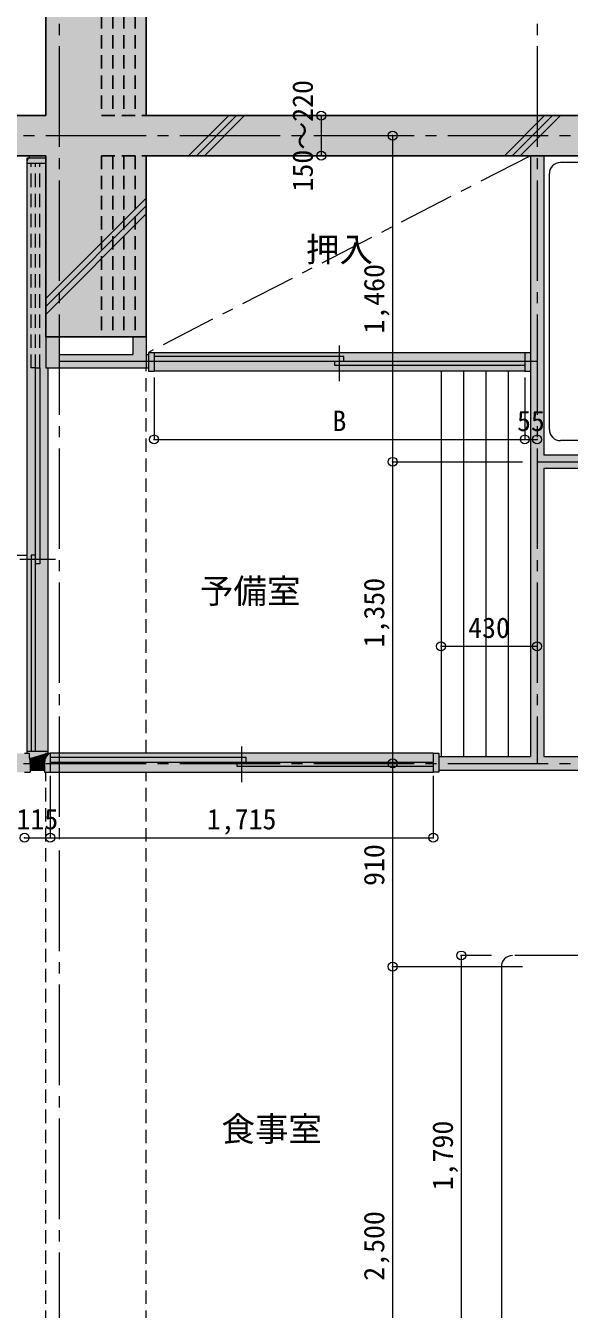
# Model space of a CAD drawing. Units: millimetres at full size, sheet at 1:50. Extents: x -9674 to 9699, y -6794 to 6791.
# Drawn here: x -3182 to -748, y -1925 to 3822 of the extents above; entities that cross this region are included whole.
import ezdxf
from ezdxf.enums import TextEntityAlignment as Align

# ---------------------------------------------------------------- set-up
doc = ezdxf.new("R2010")
doc.units = ezdxf.units.MM
doc.header["$LTSCALE"] = 50
doc.header["$PDMODE"] = 32
doc.header["$PDSIZE"] = 40
for name, pattern in [('CHAIN1', [8, 5, -1, 1, -1]), ('CHAIN2', [12, 9, -1, 1, -1]), ('DASHED1', [1.8, 1.2, -0.6])]:
    doc.linetypes.add(name, pattern=pattern)
for name, color, linetype, lineweight in [('1-0_芯', 2, 'DASHED1', 25), ('1-1_躯体', 2, 'Continuous', 25), ('1-2_間仕切', 3, 'Continuous', 18), ('1-3_建具', 3, 'Continuous', 18), ('1-4_仕上げ', 4, 'Continuous', 9), ('1-5_設備', 7, 'Continuous', 9), ('1-7_その他', 7, 'DASHED1', 9), ('1-8_ハッチ', 4, 'Continuous', 9), ('1-A_文字', 7, 'Continuous', 9), ('1-B_寸法', 7, 'Continuous', 9), ('1-C_梁', 7, 'DASHED1', 9)]:
    doc.layers.add(name, color=color, linetype=linetype, lineweight=lineweight)
doc.layers.add('4-0', color=1, linetype='Continuous')
doc.layers.add('4-2', color=4, linetype='Continuous')
doc.styles.add('ＭＳ ゴシック', font='')
doc.styles.get('ＭＳ ゴシック').set_extended_font_data('MS Gothic')

msp = doc.modelspace()

# ---------------------------------------------------------------- linework, layer by layer
at = {"layer": '1-0_芯', "color": 7, "linetype": 'CHAIN2', "lineweight": 9}
for p, q in [((-3032.5, 4329.12), (-3032.5, -3890.88)), ((-892.5, 4329.12), (-892.5, 519.12)), ((-8492.5, 3329.12), (8517.5, 3329.12)), ((-3032.5, 2319.12), (-892.5, 2319.12)), ((-892.5, 1869.12), (2286.5, 1869.12)), ((-8492.5, 519.12), (3087.5, 519.12))]:
    msp.add_line(p, q, dxfattribs=at)
at = {"layer": '1-0_芯'}
for p, q in [((-2792.5, 4229.12), (-2792.5, 3419.12)), ((-2742.5, 4229.12), (-2742.5, 3419.12)), ((-2692.5, 4229.12), (-2692.5, 3419.12)), ((-2842.5, 3239.12), (-2842.5, 2429.12)), ((-2842.5, 3239.12), (-2642.5, 3239.12)), ((-2792.5, 3239.12), (-2792.5, 2429.12)), ((-2742.5, 3239.12), (-2742.5, 2429.12)), ((-2692.5, 3239.12), (-2692.5, 2429.12))]:
    msp.add_line(p, q, dxfattribs=at)
msp.add_lwpolyline([(-2842.5, 4229.12), (-2842.5, 3419.12), (-2642.5, 3419.12)], dxfattribs=at)
at = {"layer": '1-1_躯体'}
for p, q in [((-3092.5, 4229.12), (-3092.5, 3419.12)), ((-2642.5, 4229.12), (-2642.5, 3419.12)), ((-3092.5, 3419.12), (-6692.5, 3419.12)), ((1857.5, 3419.12), (-2642.5, 3419.12)), ((-3092.5, 3239.12), (-6692.5, 3239.12)), ((-3092.5, 3239.12), (-3092.5, 2429.12)), ((1857.5, 3239.12), (-2642.5, 3239.12)), ((-2642.5, 3239.12), (-2642.5, 2429.12)), ((-3092.5, 2429.12), (-2642.5, 2429.12))]:
    msp.add_line(p, q, dxfattribs=at)
at = {"layer": '1-2_間仕切'}
for p, q in [((-3167.5, 3239.12), (-3167.5, 3229.12)), ((-922.5, 3239.12), (-922.5, 549.12)), ((-862.5, 3239.12), (-862.5, 1899.12)), ((-3092.5, 2429.12), (-3092.5, 2289.12)), ((-2702.5, 2429.12), (-2702.5, 2349.12)), ((-2642.5, 2429.12), (-2642.5, 2289.12)), ((-2642.5, 2349.12), (-2632.5, 2349.12)), ((-3092.5, 2289.12), (-2642.5, 2289.12)), ((-2642.5, 2289.12), (-2632.5, 2289.12)), ((49.5, 1899.12), (-862.5, 1899.12)), ((-862.5, 1839.12), (-862.5, 549.12)), ((49.5, 1839.12), (-862.5, 1839.12)), ((-1332.5, 549.12), (-922.5, 549.12)), ((-862.5, 549.12), (984, 549.12)), ((-1332.5, 489.12), (861.5, 489.12))]:
    msp.add_line(p, q, dxfattribs=at)
msp.add_lwpolyline([(-3032.5, 2429.12), (-3032.5, 2349.12), (-2702.5, 2349.12)], dxfattribs=at)
at = {"layer": '1-3_建具', "color": 7, "lineweight": 9}
for p, q in [((-3177.5, 3219.12), (-3177.5, 574.12)), ((-2607.5, 2359.12), (-947.5, 2359.12)), ((-1777.5, 2229.95), (-1777.5, 2389.95)), ((-3082.5, 2289.12), (-3082.5, 574.12)), ((-947.5, 2274.12), (-2607.5, 2274.12)), ((-3048.33, 1431.62), (-3208.33, 1431.62)), ((-2215, 434.95), (-2215, 594.95)), ((-1357.5, 564.12), (-3072.5, 564.12)), ((-3072.5, 479.12), (-1357.5, 479.12))]:
    msp.add_line(p, q, dxfattribs=at)
at = {"layer": '1-3_建具'}
for p, q in [((-3092.5, 3204.12), (-3177.5, 3204.12)), ((-2632.5, 2359.12), (-2607.5, 2359.12)), ((-2632.5, 2359.12), (-2632.5, 2274.12)), ((-2607.5, 2359.12), (-2607.5, 2274.12)), ((-947.5, 2359.12), (-947.5, 2274.12)), ((-947.5, 2359.12), (-922.5, 2359.12)), ((-1757.5, 2339.95), (-2607.5, 2339.95)), ((-2607.5, 2319.95), (-1757.5, 2319.95)), ((-1797.5, 2299.95), (-1797.5, 2319.95)), ((-1797.5, 2319.95), (-947.5, 2319.95)), ((-947.5, 2299.95), (-1797.5, 2299.95)), ((-1757.5, 2319.95), (-1757.5, 2339.95)), ((-3138.33, 1411.62), (-3138.33, 2289.12)), ((-3138.33, 2289.12), (-3118.33, 2289.12)), ((-3118.33, 2289.12), (-3118.33, 1411.62)), ((-2632.5, 2274.12), (-2607.5, 2274.12)), ((-947.5, 2274.12), (-922.5, 2274.12)), ((-3138.33, 1451.62), (-3158.33, 1451.62)), ((-3158.33, 1451.62), (-3158.33, 574.12)), ((-3138.33, 574.12), (-3138.33, 1451.62)), ((-3118.33, 1411.62), (-3138.33, 1411.62)), ((-3187.5, 564.12), (-3177.5, 564.12)), ((-3177.5, 574.12), (-3082.5, 574.12)), ((-3177.5, 574.12), (-3177.5, 564.12)), ((-3167.5, 543.12), (-3092.5, 543.12)), ((-3162.5, 543.12), (-3162.5, 479.12)), ((-3097.5, 543.12), (-3097.5, 479.12)), ((-3092.5, 564.12), (-3092.5, 543.12)), ((-3092.5, 564.12), (-3082.5, 564.12)), ((-3082.5, 574.12), (-3082.5, 564.12)), ((-2195, 544.95), (-3072.5, 544.95)), ((-3072.5, 524.95), (-2195, 524.95)), ((-2235, 504.95), (-2235, 524.95)), ((-2235, 524.95), (-1357.5, 524.95)), ((-2195, 524.95), (-2195, 544.95)), ((-1357.5, 564.12), (-1357.5, 479.12)), ((-1357.5, 564.12), (-1332.5, 564.12)), ((-1332.5, 564.12), (-1332.5, 479.12)), ((-3187.5, 479.12), (-3162.5, 479.12)), ((-3162.5, 489.12), (-3097.5, 489.12)), ((-3097.5, 479.12), (-3072.5, 479.12)), ((-1357.5, 504.95), (-2235, 504.95)), ((-1332.5, 479.12), (-1357.5, 479.12))]:
    msp.add_line(p, q, dxfattribs=at)
at = {"layer": '1-3_建具', "linetype": 'DASHED1'}
for p, q in [((-3158.33, 2289.12), (-3158.33, 3204.12)), ((-3138.33, 2289.12), (-3138.33, 3204.12)), ((-3118.33, 2289.12), (-3118.33, 3204.12)), ((-3138.33, 2289.12), (-3158.33, 2289.12))]:
    msp.add_line(p, q, dxfattribs=at)
at = {"layer": '1-3_建具'}
for points in [[(-3092.5, 3229.12), (-3177.5, 3229.12), (-3177.5, 3204.12)], [(-3177.5, 564.12), (-3167.5, 564.12), (-3167.5, 543.12)], [(-3082.5, 564.12), (-3072.5, 564.12), (-3072.5, 479.12)]]:
    msp.add_lwpolyline(points, dxfattribs=at)
at = {"layer": '1-4_仕上げ'}
for p, q in [((-1322.5, 2274.12), (-1322.5, 549.12)), ((-1222.5, 2274.12), (-1222.5, 549.12)), ((-1122.5, 2274.12), (-1122.5, 549.12)), ((-1022.5, 2274.12), (-1022.5, 549.12)), ((-6645.5, 1450.79), (-3177.5, 1450.79)), ((27.5, -340.88), (-992.5, -340.88)), ((-1052.5, -390.88), (-1052.5, -2130.88))]:
    msp.add_line(p, q, dxfattribs=at)
msp.add_arc((-1002.5, -390.88), 50, 90, 180, dxfattribs=at)
at = {"layer": '1-5_設備'}
for p, q in [((852.5, 3209.12), (-787.5, 3209.12)), ((-837.5, 2014.12), (-837.5, 3159.12)), ((852.5, 1964.12), (-787.5, 1964.12))]:
    msp.add_line(p, q, dxfattribs=at)
for centre, start, end in [((-787.5, 3159.12), 90, 180), ((-787.5, 2014.12), 180, 270)]:
    msp.add_arc(centre, 50, start, end, dxfattribs=at)
at = {"layer": '1-7_その他', "color": 4, "linetype": 'CHAIN1'}
msp.add_line((-922.5, 3239.12), (-2632.5, 2359.12), dxfattribs=at)
at = {"layer": '1-8_ハッチ'}
for p, q in [((-2453.09, 3239.12), (-2273.09, 3419.12)), ((-2417.73, 3239.12), (-2237.73, 3419.12)), ((-2382.38, 3239.12), (-2202.38, 3419.12)), ((-1038.88, 3239.12), (-858.88, 3419.12)), ((-1003.52, 3239.12), (-823.52, 3419.12)), ((-968.16, 3239.12), (-788.16, 3419.12)), ((-3092.5, 2599.71), (-2642.5, 3049.71)), ((-3092.5, 2564.35), (-2642.5, 3014.35)), ((-3092.5, 2529), (-2642.5, 2979))]:
    msp.add_line(p, q, dxfattribs=at)
at = {"layer": '1-B_寸法'}
for p, q in [((-1859.03, 3419.12), (-1859.03, 3239.12)), ((-1539.2, 3329.12), (-1539.2, 1869.12)), ((-2607.5, 2245.97), (-2607.5, 1969.12)), ((-947.5, 2245.97), (-947.5, 1969.12)), ((-2607.5, 1969.12), (-947.5, 1969.12)), ((-947.5, 1969.12), (-892.5, 1969.12)), ((-1539.2, 1869.12), (-1539.2, 519.12)), ((-1539.2, 1869.12), (-958.25, 1869.12)), ((-1322.5, 1043.11), (-892.5, 1043.11)), ((-1539.2, 519.12), (-1539.2, -390.88)), ((-3072.5, 463.24), (-3072.5, 186.23)), ((-1357.5, 463.24), (-1357.5, 186.23)), ((-3187.5, 186.23), (-3072.5, 186.23)), ((-3072.5, 186.23), (-1357.5, 186.23)), ((-1539.2, -390.88), (-958.25, -390.88)), ((-1539.2, -390.88), (-1539.2, -2890.88))]:
    msp.add_line(p, q, dxfattribs=at)
msp.add_lwpolyline([(-1096, -340.88), (-1231.89, -340.88), (-1231.89, -2130.88)], dxfattribs=at)
at = {"layer": '1-B_寸法', "color": 3}
for p in [(-1859.03, 3419.12), (-1539.2, 3329.12), (-1859.03, 3239.12), (-2607.5, 1969.12), (-947.5, 1969.12), (-892.5, 1969.12), (-1539.2, 1869.12), (-1322.5, 1043.11), (-892.5, 1043.11), (-1539.2, 519.12), (-3187.5, 186.23), (-3072.5, 186.23), (-1357.5, 186.23), (-1231.89, -340.88), (-1539.2, -390.88)]:
    msp.add_point(p, dxfattribs=at)
at = {"layer": '1-C_梁'}
for p, q in [((-2642.5, 564.12), (-2642.5, 2289.12)), ((-3092.5, -1990.88), (-3092.5, 479.12)), ((-2642.5, -1990.88), (-2642.5, 479.12))]:
    msp.add_line(p, q, dxfattribs=at)
at = {"layer": '4-0'}
for points in [[(-3092.5, 4229.12), (-2642.5, 4229.12), (-3092.5, 2429.12), (-2642.5, 2429.12)], [(-6692.5, 3419.12), (-6692.5, 3239.12), (-3092.5, 3419.12), (-3092.5, 3239.12)], [(-2642.5, 3419.12), (-2642.5, 3239.12), (1857.5, 3419.12), (1857.5, 3239.12)]]:
    msp.add_solid(points, dxfattribs=at)
at = {"layer": '4-2'}
for points in [[(-3167.5, 3229.12), (-3177.5, 3229.12), (-3177.5, 3204.12)], [(-3167.5, 3229.12), (-3177.5, 3204.12), (-3092.5, 3204.12)], [(-3092.5, 3239.12), (-3167.5, 3239.12), (-3167.5, 3229.12)], [(-3167.5, 3229.12), (-3092.5, 3204.12), (-3092.5, 3239.12)], [(-862.5, 3239.12), (-922.5, 3239.12), (-922.5, 549.12)], [(-862.5, 3239.12), (-922.5, 549.12), (-862.5, 1839.12)], [(-3177.5, 574.12), (-3092.5, 2289.12), (-3092.5, 3204.12)], [(-3177.5, 574.12), (-3092.5, 3204.12), (-3177.5, 3204.12)], [(-3032.5, 2429.12), (-3092.5, 2429.12), (-3092.5, 2289.12)], [(-3032.5, 2349.12), (-3032.5, 2429.12), (-3092.5, 2289.12)], [(-2642.5, 2349.12), (-2642.5, 2429.12), (-2702.5, 2429.12)], [(-2642.5, 2349.12), (-2702.5, 2429.12), (-2702.5, 2349.12)], [(-922.5, 2274.12), (-922.5, 2359.12), (-2632.5, 2274.12), (-2632.5, 2359.12)], [(-3092.5, 2289.12), (-2632.5, 2289.12), (-2632.5, 2349.12)], [(-3092.5, 2289.12), (-2632.5, 2349.12), (-2642.5, 2349.12)], [(-3032.5, 2349.12), (-3092.5, 2289.12), (-2642.5, 2349.12)], [(-3177.5, 574.12), (-3082.5, 574.12), (-3082.5, 2289.12)], [(-3177.5, 574.12), (-3082.5, 2289.12), (-3092.5, 2289.12)], [(49.5, 1839.12), (49.5, 1899.12), (-862.5, 1899.12)], [(-862.5, 1839.12), (49.5, 1839.12), (-862.5, 1899.12)], [(-922.5, 549.12), (-862.5, 549.12), (-862.5, 1839.12)], [(-4912.5, 564.12), (-4912.5, 479.12), (-3162.5, 479.12)], [(-3167.5, 543.12), (-3167.5, 564.12), (-4912.5, 564.12)], [(-3167.5, 543.12), (-4912.5, 564.12), (-3162.5, 479.12)], [(-3082.5, 564.12), (-3082.5, 574.12), (-3177.5, 574.12)], [(-3082.5, 564.12), (-3177.5, 574.12), (-3177.5, 564.12)], [(-3167.5, 564.12), (-3167.5, 543.12), (-3162.5, 543.12)], [(-3092.5, 564.12), (-3167.5, 564.12), (-3162.5, 543.12)], [(-3162.5, 479.12), (-3162.5, 543.12), (-3167.5, 543.12)], [(-3092.5, 564.12), (-3162.5, 543.12), (-3097.5, 543.12)], [(-3162.5, 489.12), (-3097.5, 489.12), (-3097.5, 543.12)], [(-3162.5, 543.12), (-3162.5, 489.12), (-3097.5, 543.12)], [(-3097.5, 543.12), (-3092.5, 543.12), (-3092.5, 564.12)], [(-3092.5, 543.12), (-3097.5, 543.12), (-3097.5, 479.12)], [(-3092.5, 543.12), (-3097.5, 479.12), (-1332.5, 479.12)], [(-3072.5, 564.12), (-3092.5, 564.12), (-3092.5, 543.12)], [(-3092.5, 543.12), (-1332.5, 479.12), (-1332.5, 564.12)], [(-3092.5, 543.12), (-1332.5, 564.12), (-3072.5, 564.12)], [(-1332.5, 549.12), (-1332.5, 489.12), (946.5, 489.12)], [(-1332.5, 549.12), (946.5, 489.12), (946.5, 501.62)], [(-1332.5, 549.12), (946.5, 501.62), (984, 501.62)], [(-1332.5, 549.12), (984, 501.62), (984, 549.12)]]:
    msp.add_solid(points, dxfattribs=at)

# ---------------------------------------------------------------- texts
at = {"layer": '1-A_文字', "style": 'ＭＳ ゴシック'}
for s, p in [('押入', (-1927.5, 2731.62)), ('予備室', (-2402.36, 1202.57)), ('食事室', (-2305.83, -1205.71))]:
    msp.add_text(s, height=110, dxfattribs=at).set_placement(p, align=Align.BOTTOM_LEFT)
at = {"layer": '1-B_寸法', "style": 'ＭＳ ゴシック'}
for s, p in [('150～220', (-1869.03, 3079.12)), ('1,460', (-1549.2, 2442.87)), ('1,350', (-1549.2, 1037.87)), ('910', (-1549.2, -29.63)), ('1,790', (-1241.89, -1392.13)), ('2,500', (-1549.2, -1797.13))]:
    msp.add_text(s, height=91.64, rotation=90, dxfattribs=at).set_placement(p, align=Align.BOTTOM_LEFT)
for s, p in [('B', (-1808.75, 1979.12)), ('55', (-982.5, 1979.12)), ('430', (-1201.25, 1053.11)), ('115', (-3223.75, 196.23)), ('1,715', (-2371.25, 196.23))]:
    msp.add_text(s, height=91.64, dxfattribs=at).set_placement(p, align=Align.BOTTOM_LEFT)

doc.saveas('drawing.dxf')
